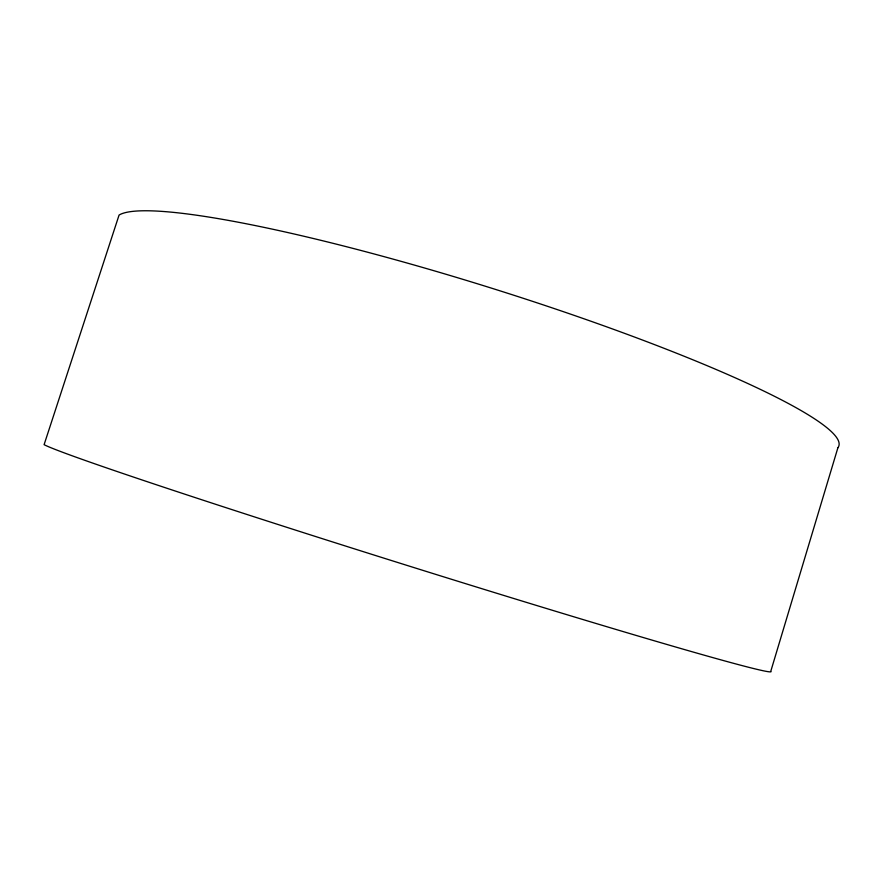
<?xml version="1.0" encoding="UTF-8"?>
<svg xmlns="http://www.w3.org/2000/svg" width="882" height="882" viewBox="0 0 882 882"><rect width="100%" height="100%" fill="white"/><g stroke="black" fill="none" stroke-linecap="round" stroke-linejoin="round"><path stroke-width="1.32" d="M837.9 447.736L770.802 671.213A381.862 7.486 17.4 0 1 432.07 573.234A381.862 7.486 17.4 0 1 44.1 444.671L119.07 215.065A379.04 46.636 17.4 0 1 518.484 296.749A379.04 46.636 17.4 0 1 837.9 447.736"/></g></svg>
